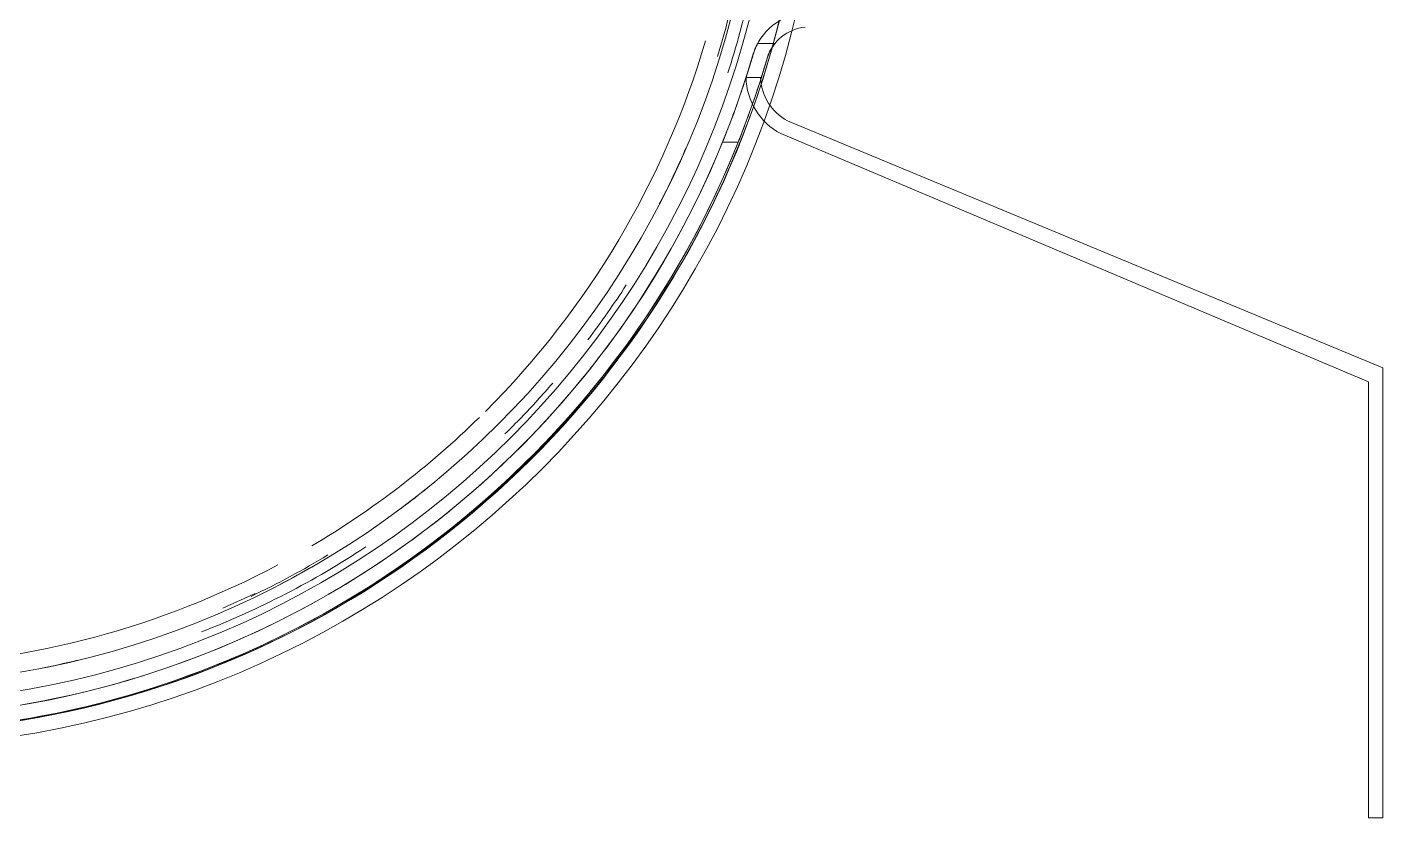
# Model space of a CAD drawing. Header units: millimetres. Extents: x 175047 to 362619, y -19363 to 158900.
# Drawn here: x 180787.6 to 180862.2, y 152705.5 to 152749 of the extents above; entities that cross this region are included whole.
import ezdxf

# ---------------------------------------------------------------- set-up
doc = ezdxf.new("R2010")
doc.units = ezdxf.units.MM
doc.linetypes.add('1_Čerchovaná 1_0mm', pattern=[2.4, 1.2, -0.6, 0, -0.6])
doc.layers.add('A-GENM-1', color=251, linetype='Continuous', lineweight=9, true_color=0x646464)
doc.layers.add('A-GENM-2', color=251, linetype='1_Čerchovaná 1_0mm', lineweight=9, true_color=0x646464)

# ---------------------------------------------------------------- blocks, each defined once
blk = doc.blocks.new('Construction_Roof-Accessories_Lindab_Round- - Lindab Round Downpipe System 150_100 High Build Polyester 001 Antique White-815879-VÝKOP')
at = {"layer": 'A-GENM-1'}
for p, q in [((180827.796, 152748.075), (180828.751, 152748.075)), ((180827.796, 152748.075), (180828.751, 152748.075)), ((180827.796, 152748.075), (180828.751, 152748.075)), ((180827.796, 152748.075), (180828.751, 152748.075)), ((180827.959, 152746.21), (180827.158, 152746.21)), ((180827.959, 152746.21), (180827.158, 152746.21)), ((180827.16, 152746.21), (180827.999, 152746.21)), ((180827.999, 152746.21), (180827.16, 152746.21)), ((180827.16, 152746.21), (180827.999, 152746.21)), ((180827.999, 152746.21), (180827.16, 152746.21)), ((180862.182, 152730.228), (180829.443, 152743.823)), ((180829.067, 152743.116), (180861.382, 152729.462)), ((180826.728, 152742.649), (180825.865, 152742.649)), ((180825.865, 152742.649), (180826.728, 152742.649)), ((180826.728, 152742.649), (180825.865, 152742.649)), ((180825.865, 152742.649), (180826.728, 152742.649)), ((180862.182, 152717.976), (180862.182, 152730.228)), ((180862.182, 152717.976), (180862.182, 152730.228)), ((180861.382, 152729.462), (180861.382, 152717.976)), ((180861.382, 152729.462), (180861.382, 152717.976)), ((180800.158, 152717.821), (180798.383, 152717.005)), ((180861.382, 152705.476), (180861.382, 152717.976)), ((180861.382, 152705.476), (180861.382, 152717.976)), ((180862.182, 152717.976), (180862.182, 152705.476)), ((180862.182, 152717.976), (180862.182, 152705.476)), ((180861.382, 152705.476), (180862.182, 152705.476)), ((180861.382, 152705.476), (180862.182, 152705.476))]:
    blk.add_line(p, q, dxfattribs=at)
for centre, radius, start, end in [((180778.882, 152761.776), 52.434, 270, 90), ((180778.882, 152761.776), 51.634, 270, 29.99819), ((180778.882, 152761.776), 52.434, 180, 0), ((180778.882, 152761.776), 51.612, 180, 360), ((180778.882, 152761.776), 50, 180, 0), ((180778.882, 152761.776), 49, 180, 0), ((180778.799, 152761.776), 51.604, 183.54125, 343.67793), ((180778.799, 152761.776), 51.604, 183.54125, 343.67793), ((180778.799, 152761.776), 50.804, 183.59709, 343.68518), ((180778.799, 152761.776), 50.804, 183.59709, 343.68518), ((180778.882, 152761.776), 48.881, 342.8545, 348.94741), ((180830.644, 152746.55), 3.231, 95.40873, 162.81461), ((180830.644, 152746.55), 3.231, 95.40873, 162.81461), ((180830.644, 152746.55), 2.431, 95.40873, 162.68208), ((180830.644, 152746.55), 2.431, 95.40873, 162.68208), ((180778.882, 152761.776), 48, 315, 343.60668), ((180830.757, 152746.295), 3.6, 181.34938, 242), ((180830.757, 152746.295), 3.6, 181.34938, 242), ((180830.757, 152746.295), 2.8, 181.73502, 242), ((180830.757, 152746.295), 2.8, 181.73502, 242), ((180778.799, 152761.776), 50.804, 279.99909, 337.88431), ((180778.799, 152761.776), 50.804, 279.99909, 337.88431), ((180778.799, 152761.776), 51.604, 279.84252, 338.24169), ((180778.799, 152761.776), 51.604, 279.84252, 338.24169), ((180778.882, 152761.776), 49, 332.61196, 336.63939), ((180778.882, 152761.776), 48, 300.55276, 314.44803), ((180778.882, 152761.776), 49, 306.2666, 310.51605), ((180778.882, 152761.776), 48.881, 295.5175, 301.14859), ((180778.882, 152761.776), 48, 272.09591, 297.98643), ((180778.882, 152761.776), 49, 297.56165, 300), ((180778.882, 152761.776), 49, 281.03714, 283.59581)]:
    blk.add_arc(centre, radius, start, end, dxfattribs=at)
for points, knots in [([(180828.204, 152755.822), (180828.004, 152754.162), (180827.465, 152750.988), (180826.633, 152747.925), (180826.157, 152746.458)], [-0.96252658, -0.96252658, -0.96252658, -0.96252658, -0.93055556, -0.900334, -0.900334, -0.900334, -0.900334]), ([(180828.323, 152747.273), (180828.388, 152747.482), (180828.505, 152747.719), (180828.639, 152747.926), (180828.708, 152748.02), (180828.75, 152748.074), (180828.755, 152748.079), (180828.751, 152748.075)], [0, 0, 0, 0, 0.4, 0.55, 0.7, 0.85, 1, 1, 1, 1]), ([(180828.323, 152747.273), (180828.388, 152747.482), (180828.505, 152747.719), (180828.639, 152747.926), (180828.708, 152748.02), (180828.75, 152748.074), (180828.755, 152748.079), (180828.751, 152748.075)], [0, 0, 0, 0, 0.4, 0.55, 0.7, 0.85, 1, 1, 1, 1]), ([(180828.751, 152748.075), (180828.754, 152748.078), (180828.753, 152748.077), (180828.737, 152748.058), (180828.705, 152748.017), (180828.655, 152747.948), (180828.582, 152747.841), (180828.462, 152747.634), (180828.372, 152747.43), (180828.323, 152747.273)], [0, 0, 0, 0, 0.1, 0.2, 0.3, 0.4, 0.55, 0.7, 1, 1, 1, 1]), ([(180828.751, 152748.075), (180828.754, 152748.078), (180828.753, 152748.077), (180828.737, 152748.058), (180828.705, 152748.017), (180828.655, 152747.948), (180828.582, 152747.841), (180828.462, 152747.634), (180828.372, 152747.43), (180828.323, 152747.273)], [0, 0, 0, 0, 0.1, 0.2, 0.3, 0.4, 0.55, 0.7, 1, 1, 1, 1]), ([(180828.751, 152748.075), (180828.75, 152748.074), (180828.742, 152748.063), (180828.711, 152748.024), (180828.66, 152747.955), (180828.596, 152747.862), (180828.527, 152747.747), (180828.43, 152747.564), (180828.362, 152747.399), (180828.323, 152747.273)], [0, 0, 0, 0, 0.125, 0.25, 0.375, 0.5, 0.625, 0.75, 1, 1, 1, 1]), ([(180828.323, 152747.273), (180828.362, 152747.399), (180828.43, 152747.564), (180828.527, 152747.747), (180828.596, 152747.862), (180828.66, 152747.955), (180828.711, 152748.024), (180828.742, 152748.063), (180828.75, 152748.074), (180828.751, 152748.075)], [0, 0, 0, 0, 0.25, 0.375, 0.5, 0.625, 0.75, 0.875, 1, 1, 1, 1]), ([(180828.751, 152748.075), (180828.75, 152748.074), (180828.742, 152748.063), (180828.711, 152748.024), (180828.66, 152747.955), (180828.596, 152747.862), (180828.527, 152747.747), (180828.43, 152747.564), (180828.362, 152747.399), (180828.323, 152747.273)], [0, 0, 0, 0, 0.125, 0.25, 0.375, 0.5, 0.625, 0.75, 1, 1, 1, 1]), ([(180828.323, 152747.273), (180828.362, 152747.399), (180828.43, 152747.564), (180828.527, 152747.747), (180828.596, 152747.862), (180828.66, 152747.955), (180828.711, 152748.024), (180828.742, 152748.063), (180828.75, 152748.074), (180828.751, 152748.075)], [0, 0, 0, 0, 0.25, 0.375, 0.5, 0.625, 0.75, 0.875, 1, 1, 1, 1]), ([(180827.557, 152747.504), (180827.527, 152747.402), (180827.463, 152747.185), (180827.33, 152746.748), (180827.16, 152746.207), (180827.029, 152745.809), (180826.964, 152745.615)], [0, 0, 0, 0, 0.2, 0.4, 0.7, 1, 1, 1, 1]), ([(180826.964, 152745.615), (180827.051, 152745.874), (180827.205, 152746.345), (180827.411, 152747.01), (180827.513, 152747.351), (180827.557, 152747.504)], [0, 0, 0, 0, 0.4, 0.7, 1, 1, 1, 1]), ([(180827.557, 152747.504), (180827.527, 152747.402), (180827.463, 152747.185), (180827.33, 152746.748), (180827.16, 152746.207), (180827.029, 152745.809), (180826.964, 152745.615)], [0, 0, 0, 0, 0.2, 0.4, 0.7, 1, 1, 1, 1]), ([(180826.964, 152745.615), (180827.051, 152745.874), (180827.205, 152746.345), (180827.411, 152747.01), (180827.513, 152747.351), (180827.557, 152747.504)], [0, 0, 0, 0, 0.4, 0.7, 1, 1, 1, 1]), ([(180828.323, 152747.273), (180828.287, 152747.15), (180828.211, 152746.893), (180828.037, 152746.326), (180827.899, 152745.892), (180827.807, 152745.615)], [0, 0, 0, 0, 0.25, 0.5, 1, 1, 1, 1]), ([(180827.807, 152745.615), (180827.899, 152745.892), (180828.037, 152746.326), (180828.211, 152746.893), (180828.287, 152747.15), (180828.323, 152747.273)], [0, 0, 0, 0, 0.5, 0.75, 1, 1, 1, 1]), ([(180828.323, 152747.273), (180828.287, 152747.15), (180828.211, 152746.893), (180828.037, 152746.326), (180827.899, 152745.892), (180827.807, 152745.615)], [0, 0, 0, 0, 0.25, 0.5, 1, 1, 1, 1]), ([(180827.807, 152745.615), (180827.899, 152745.892), (180828.037, 152746.326), (180828.211, 152746.893), (180828.287, 152747.15), (180828.323, 152747.273)], [0, 0, 0, 0, 0.5, 0.75, 1, 1, 1, 1]), ([(180826.964, 152745.615), (180826.881, 152745.366), (180826.764, 152745.027), (180826.641, 152744.683), (180826.575, 152744.497), (180826.538, 152744.396), (180826.535, 152744.389), (180826.54, 152744.401)], [0, 0, 0, 0, 0.333333, 0.5, 0.666667, 0.833333, 1, 1, 1, 1]), ([(180826.54, 152744.401), (180826.535, 152744.389), (180826.538, 152744.396), (180826.575, 152744.497), (180826.641, 152744.683), (180826.764, 152745.027), (180826.881, 152745.366), (180826.964, 152745.615)], [0, 0, 0, 0, 0.166667, 0.333333, 0.5, 0.666667, 1, 1, 1, 1]), ([(180826.964, 152745.615), (180826.881, 152745.366), (180826.764, 152745.027), (180826.641, 152744.683), (180826.575, 152744.497), (180826.538, 152744.396), (180826.535, 152744.389), (180826.54, 152744.401)], [0, 0, 0, 0, 0.333333, 0.5, 0.666667, 0.833333, 1, 1, 1, 1]), ([(180826.54, 152744.401), (180826.535, 152744.389), (180826.538, 152744.396), (180826.575, 152744.497), (180826.641, 152744.683), (180826.764, 152745.027), (180826.881, 152745.366), (180826.964, 152745.615)], [0, 0, 0, 0, 0.166667, 0.333333, 0.5, 0.666667, 1, 1, 1, 1]), ([(180827.807, 152745.615), (180827.725, 152745.366), (180827.61, 152745.027), (180827.49, 152744.683), (180827.402, 152744.435), (180827.382, 152744.378), (180827.39, 152744.401)], [0, 0, 0, 0, 0.333333, 0.5, 0.666667, 1, 1, 1, 1]), ([(180827.39, 152744.401), (180827.382, 152744.378), (180827.402, 152744.435), (180827.49, 152744.683), (180827.61, 152745.027), (180827.725, 152745.366), (180827.807, 152745.615)], [0, 0, 0, 0, 0.333333, 0.5, 0.666667, 1, 1, 1, 1]), ([(180827.807, 152745.615), (180827.725, 152745.366), (180827.61, 152745.027), (180827.49, 152744.683), (180827.402, 152744.435), (180827.382, 152744.378), (180827.39, 152744.401)], [0, 0, 0, 0, 0.333333, 0.5, 0.666667, 1, 1, 1, 1]), ([(180827.39, 152744.401), (180827.382, 152744.378), (180827.402, 152744.435), (180827.49, 152744.683), (180827.61, 152745.027), (180827.725, 152745.366), (180827.807, 152745.615)], [0, 0, 0, 0, 0.333333, 0.5, 0.666667, 1, 1, 1, 1]), ([(180825.864, 152742.647), (180825.976, 152742.923), (180826.135, 152743.324), (180826.313, 152743.789), (180826.412, 152744.053), (180826.48, 152744.238), (180826.536, 152744.39), (180826.547, 152744.42), (180826.54, 152744.401)], [0, 0, 0, 0, 0.285714, 0.428571, 0.571429, 0.678571, 0.785714, 1, 1, 1, 1]), ([(180825.864, 152742.647), (180825.976, 152742.923), (180826.135, 152743.324), (180826.313, 152743.789), (180826.412, 152744.053), (180826.48, 152744.238), (180826.536, 152744.39), (180826.547, 152744.42), (180826.54, 152744.401)], [0, 0, 0, 0, 0.285714, 0.428571, 0.571429, 0.678571, 0.785714, 1, 1, 1, 1]), ([(180826.54, 152744.401), (180826.544, 152744.414), (180826.541, 152744.406), (180826.499, 152744.289), (180826.421, 152744.078), (180826.295, 152743.741), (180826.108, 152743.256), (180825.948, 152742.854), (180825.864, 152742.647)], [0, 0, 0, 0, 0.142857, 0.285714, 0.428571, 0.571429, 0.785714, 1, 1, 1, 1]), ([(180826.54, 152744.401), (180826.544, 152744.414), (180826.541, 152744.406), (180826.499, 152744.289), (180826.421, 152744.078), (180826.295, 152743.741), (180826.108, 152743.256), (180825.948, 152742.854), (180825.864, 152742.647)], [0, 0, 0, 0, 0.142857, 0.285714, 0.428571, 0.571429, 0.785714, 1, 1, 1, 1]), ([(180826.727, 152742.647), (180826.837, 152742.923), (180826.993, 152743.325), (180827.167, 152743.79), (180827.265, 152744.054), (180827.332, 152744.238), (180827.386, 152744.39), (180827.397, 152744.42), (180827.39, 152744.401)], [0, 0, 0, 0, 0.285714, 0.428571, 0.571429, 0.678571, 0.785714, 1, 1, 1, 1]), ([(180826.727, 152742.647), (180826.837, 152742.923), (180826.993, 152743.325), (180827.167, 152743.79), (180827.265, 152744.054), (180827.332, 152744.238), (180827.386, 152744.39), (180827.397, 152744.42), (180827.39, 152744.401)], [0, 0, 0, 0, 0.285714, 0.428571, 0.571429, 0.678571, 0.785714, 1, 1, 1, 1]), ([(180827.39, 152744.401), (180827.395, 152744.414), (180827.392, 152744.406), (180827.35, 152744.289), (180827.274, 152744.078), (180827.15, 152743.741), (180826.967, 152743.256), (180826.809, 152742.854), (180826.727, 152742.647)], [0, 0, 0, 0, 0.142857, 0.285714, 0.428571, 0.571429, 0.785714, 1, 1, 1, 1]), ([(180827.39, 152744.401), (180827.395, 152744.414), (180827.392, 152744.406), (180827.35, 152744.289), (180827.274, 152744.078), (180827.15, 152743.741), (180826.967, 152743.256), (180826.809, 152742.854), (180826.727, 152742.647)], [0, 0, 0, 0, 0.142857, 0.285714, 0.428571, 0.571429, 0.785714, 1, 1, 1, 1]), ([(180816.528, 152729.392), (180815.972, 152728.75), (180815.113, 152727.811), (180814.208, 152726.896), (180813.902, 152726.596)], [-0.77350872, -0.77350872, -0.77350872, -0.77350872, -0.75694444, -0.74871932, -0.74871932, -0.74871932, -0.74871932]), ([(180806.243, 152720.382), (180804.819, 152719.44), (180801.934, 152717.746), (180798.803, 152716.331), (180797.21, 152715.704)], [-0.6858254, -0.6858254, -0.6858254, -0.6858254, -0.65277778, -0.62018503, -0.62018503, -0.62018503, -0.62018503]), ([(180787.62, 152711.744), (180786.636, 152711.57), (180784.709, 152711.291), (180781.992, 152711.049), (180779.35, 152710.954), (180776.969, 152710.989), (180774.931, 152711.108), (180773.261, 152711.268), (180772.05, 152711.419), (180771.22, 152711.539), (180771.018, 152711.572), (180771.549, 152711.489), (180772.671, 152711.337), (180773.872, 152711.208), (180774.972, 152711.112), (180776.22, 152711.032), (180778.008, 152710.963), (180781.716, 152710.974), (180785.159, 152711.31), (180787.62, 152711.744)], [0, 0, 0, 0, 0.055556, 0.111111, 0.166667, 0.222222, 0.277778, 0.333333, 0.388889, 0.444444, 0.513889, 0.583333, 0.652778, 0.6875, 0.722222, 0.756944, 0.791667, 0.861111, 1, 1, 1, 1]), ([(180787.62, 152710.932), (180786.636, 152710.761), (180784.708, 152710.486), (180781.992, 152710.247), (180779.354, 152710.154), (180776.975, 152710.188), (180774.935, 152710.306), (180773.261, 152710.463), (180772.05, 152710.612), (180771.221, 152710.73), (180771.017, 152710.763), (180771.548, 152710.681), (180772.671, 152710.532), (180773.87, 152710.405), (180774.967, 152710.31), (180776.213, 152710.232), (180778.001, 152710.163), (180781.715, 152710.174), (180785.159, 152710.504), (180787.62, 152710.932)], [0, 0, 0, 0, 0.055556, 0.111111, 0.166667, 0.222222, 0.277778, 0.333333, 0.388889, 0.444444, 0.513889, 0.583333, 0.652778, 0.6875, 0.722222, 0.756944, 0.791667, 0.861111, 1, 1, 1, 1])]:
    blk.add_open_spline(points, degree=3, knots=knots, dxfattribs=at)
for points in [[(180827.557, 152747.504), (180827.587, 152747.601), (180827.649, 152747.769), (180827.734, 152747.956), (180827.791, 152748.066), (180827.799, 152748.081), (180827.796, 152748.075)], [(180827.796, 152748.075), (180827.799, 152748.081), (180827.791, 152748.066), (180827.734, 152747.956), (180827.649, 152747.769), (180827.587, 152747.601), (180827.557, 152747.504)], [(180827.557, 152747.504), (180827.587, 152747.601), (180827.649, 152747.769), (180827.734, 152747.956), (180827.791, 152748.066), (180827.799, 152748.081), (180827.796, 152748.075)], [(180827.796, 152748.075), (180827.799, 152748.081), (180827.791, 152748.066), (180827.734, 152747.956), (180827.649, 152747.769), (180827.587, 152747.601), (180827.557, 152747.504)], [(180827.796, 152748.075), (180827.796, 152748.074), (180827.782, 152748.05), (180827.724, 152747.936), (180827.643, 152747.754), (180827.585, 152747.595), (180827.557, 152747.504)], [(180827.557, 152747.504), (180827.585, 152747.595), (180827.643, 152747.754), (180827.724, 152747.936), (180827.782, 152748.05), (180827.796, 152748.074), (180827.796, 152748.075)], [(180827.796, 152748.075), (180827.796, 152748.074), (180827.782, 152748.05), (180827.724, 152747.936), (180827.643, 152747.754), (180827.585, 152747.595), (180827.557, 152747.504)], [(180827.557, 152747.504), (180827.585, 152747.595), (180827.643, 152747.754), (180827.724, 152747.936), (180827.782, 152748.05), (180827.796, 152748.074), (180827.796, 152748.075)], [(180827.557, 152747.504), (180827.523, 152747.386), (180827.448, 152747.133), (180827.311, 152746.685), (180827.212, 152746.372), (180827.16, 152746.21)], [(180827.16, 152746.21), (180827.212, 152746.372), (180827.311, 152746.685), (180827.448, 152747.133), (180827.523, 152747.386), (180827.557, 152747.504)], [(180827.557, 152747.504), (180827.523, 152747.386), (180827.448, 152747.133), (180827.311, 152746.685), (180827.212, 152746.372), (180827.16, 152746.21)], [(180827.16, 152746.21), (180827.212, 152746.372), (180827.311, 152746.685), (180827.448, 152747.133), (180827.523, 152747.386), (180827.557, 152747.504)], [(180828.323, 152747.273), (180828.292, 152747.168), (180828.228, 152746.949), (180828.118, 152746.587), (180828.04, 152746.338), (180827.999, 152746.21)], [(180827.999, 152746.21), (180828.04, 152746.338), (180828.118, 152746.587), (180828.228, 152746.949), (180828.292, 152747.168), (180828.323, 152747.273)], [(180828.323, 152747.273), (180828.292, 152747.168), (180828.228, 152746.949), (180828.118, 152746.587), (180828.04, 152746.338), (180827.999, 152746.21)], [(180827.999, 152746.21), (180828.04, 152746.338), (180828.118, 152746.587), (180828.228, 152746.949), (180828.292, 152747.168), (180828.323, 152747.273)], [(180820.572, 152734.792), (180819.9, 152733.755), (180819.194, 152732.746), (180818.458, 152731.774)]]:
    blk.add_open_spline(points, degree=3, dxfattribs=at)

msp = doc.modelspace()

# ---------------------------------------------------------------- block references
at = {"layer": 'A-GENM-2'}
msp.add_blockref('Construction_Roof-Accessories_Lindab_Round- - Lindab Round Downpipe System 150_100 High Build Polyester 001 Antique White-815879-VÝKOP', (0, 0), dxfattribs=at)

doc.saveas('drawing.dxf')
